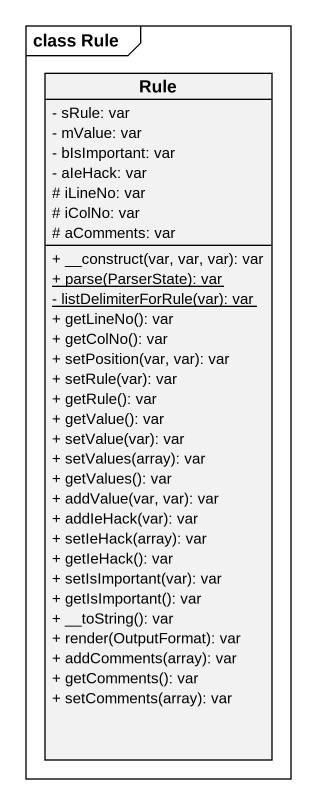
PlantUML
@startuml
mainframe class Rule
hide circle
hide empty members
skinparam classAttributeIconSize 0
class Rule {
  - sRule: var
  - mValue: var
  - bIsImportant: var
  - aIeHack: var
  # iLineNo: var
  # iColNo: var
  # aComments: var
  + __construct(var, var, var): var
  {static} + parse(ParserState): var
  {static} - listDelimiterForRule(var): var
  + getLineNo(): var
  + getColNo(): var
  + setPosition(var, var): var
  + setRule(var): var
  + getRule(): var
  + getValue(): var
  + setValue(var): var
  + setValues(array): var
  + getValues(): var
  + addValue(var, var): var
  + addIeHack(var): var
  + setIeHack(array): var
  + getIeHack(): var
  + setIsImportant(var): var
  + getIsImportant(): var
  + __toString(): var
  + render(OutputFormat): var
  + addComments(array): var
  + getComments(): var
  + setComments(array): var
}
@enduml
